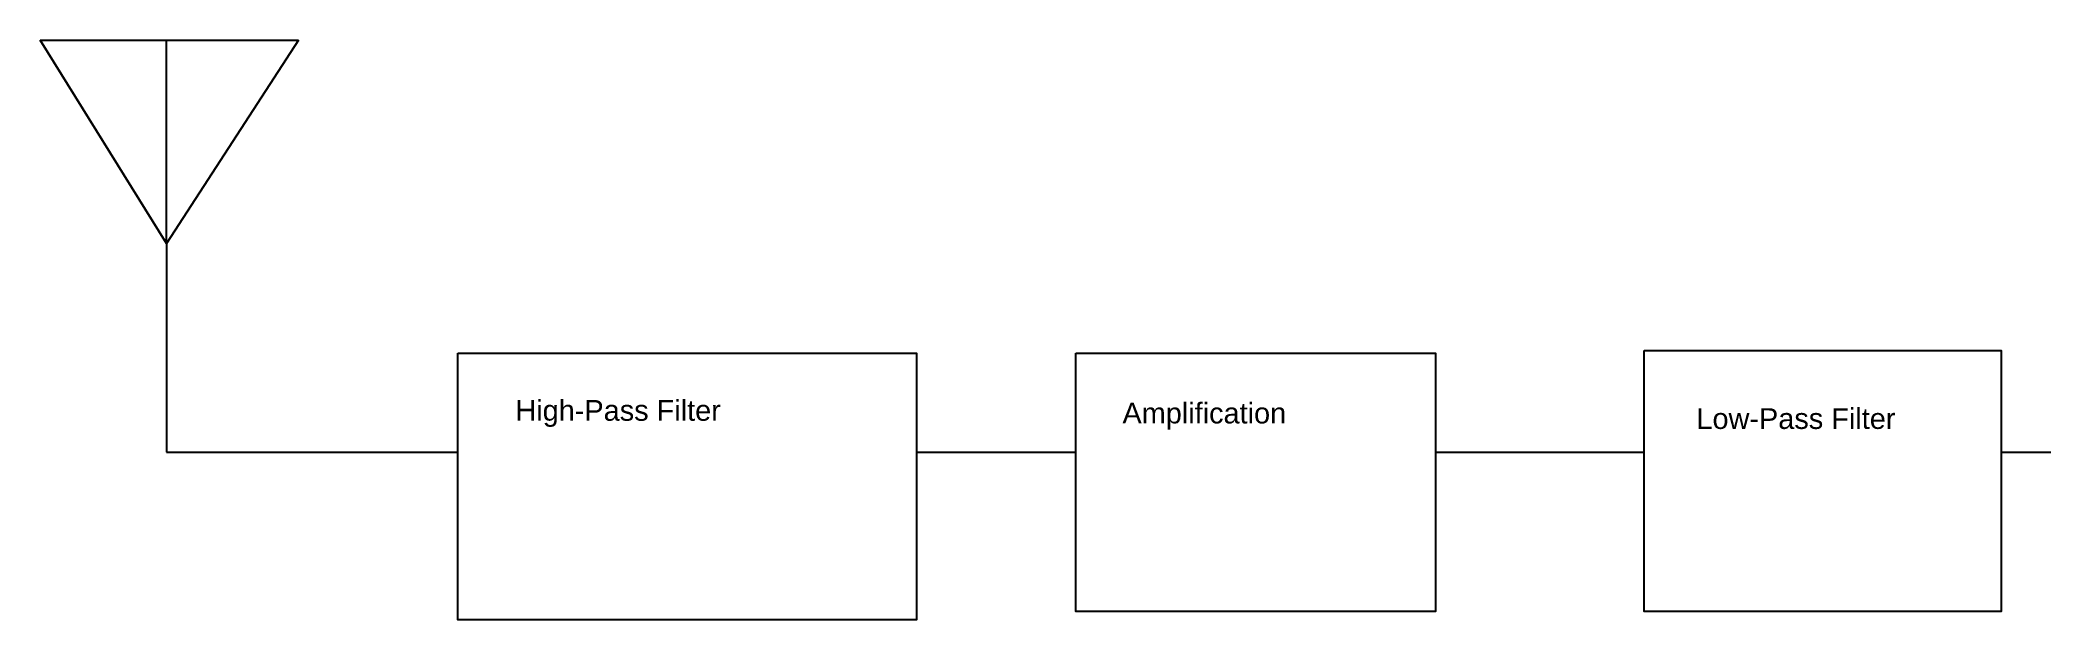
# Model space of a CAD drawing. Header units: inches. Extents: x 7.5 to 27, y 14.4 to 20.
import ezdxf

# ---------------------------------------------------------------- set-up
doc = ezdxf.new("R2010")
doc.units = ezdxf.units.IN
doc.header["$MEASUREMENT"] = 0
doc.styles.get("Standard").update_dxf_attribs({"font": 'Arial.ttf'})

msp = doc.modelspace()

# ---------------------------------------------------------------- linework, layer by layer
for p, q in [((7.508, 20.013), (10.005, 20.013)), ((8.73, 18.048), (7.508, 20.013)), ((7.508, 20.013), (8.73, 18.048)), ((10.005, 20.013), (8.73, 18.048)), ((8.73, 18.048), (8.73, 20.013)), ((8.73, 18.048), (8.73, 16.03)), ((8.73, 16.03), (11.546, 16.03)), ((15.983, 16.03), (17.524, 16.03)), ((21.004, 16.03), (23.024, 16.03)), ((26.477, 16.03), (26.956, 16.03))]:
    msp.add_line(p, q)
for points in [[(11.546, 16.986), (15.983, 16.986), (15.983, 14.41), (11.546, 14.41)], [(17.524, 16.986), (21.004, 16.986), (21.004, 14.489), (17.524, 14.489)], [(23.024, 17.012), (26.477, 17.012), (26.477, 14.489), (23.024, 14.489)]]:
    msp.add_lwpolyline(points, close=True)

# ---------------------------------------------------------------- texts
at = {"char_height": 0.2, "attachment_point": 1}
for s, width, heights, insert in [('High-Pass Filter', 3.87899, [1.169], (12.104, 16.534)), ('Amplification', 2.70998, [0], (17.976, 16.508)), ('Low-Pass Filter', 2.49743, [0], (23.528, 16.455))]:
    msp.add_mtext_dynamic_manual_height_columns(s, width=width, gutter_width=1, heights=heights, dxfattribs=dict(at, insert=insert))

doc.saveas('drawing.dxf')
